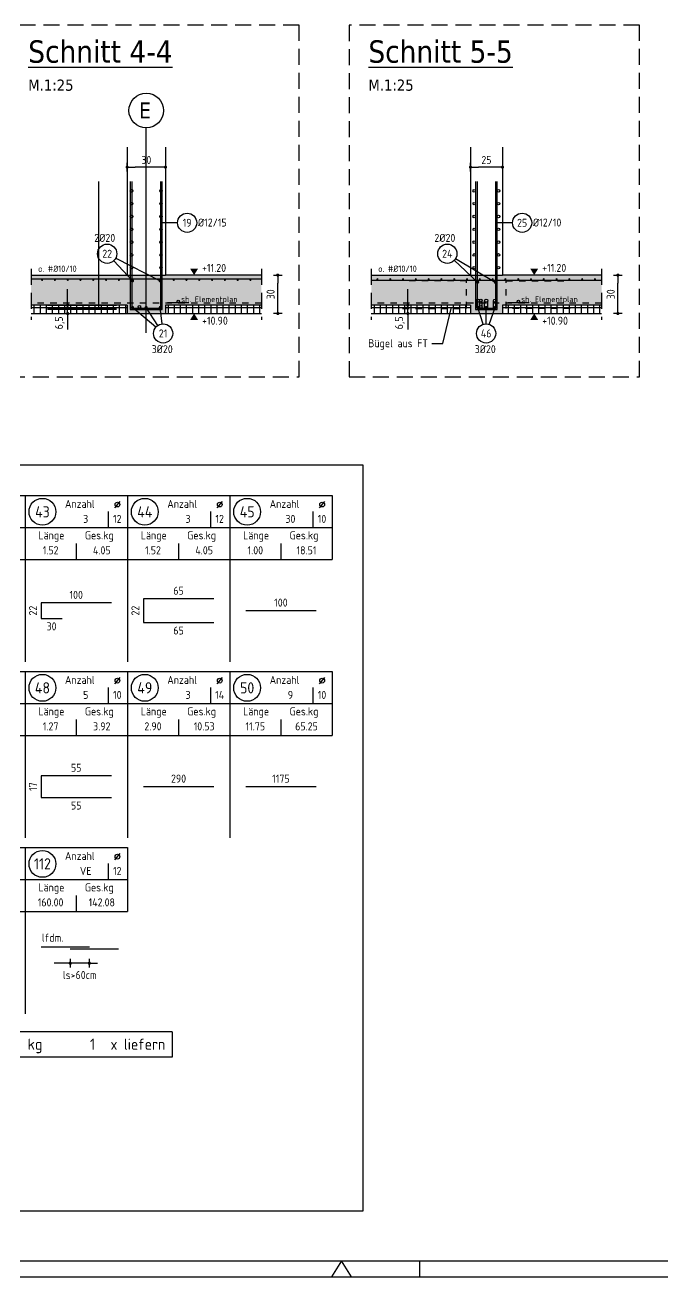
# Model space of a CAD drawing. Extents: x -10 to 101, y -7 to 49.
# Drawn here: x 24.78 to 34.75, y 0 to 19.56 of the extents above; entities that cross this region are included whole.
import ezdxf
from ezdxf.enums import TextEntityAlignment as Align

# ---------------------------------------------------------------- set-up
doc = ezdxf.new("R2010")
doc.units = 0
doc.header["$LTSCALE"] = 0.5
for name, pattern in [('AUSGEZOGEN', [1000.01, 1000, 0.01]), ('DASHED', [0.75, 0.5, -0.25]), ('HIDDEN2', [0.187, 0.125, -0.062]), ('STRICHLINIE', [0.75, 0.5, -0.25])]:
    doc.linetypes.add(name, pattern=pattern)
for name, color, linetype in [('ACHSEN', 7, 'Continuous'), ('AFU', 7, 'Continuous'), ('BETON', 7, 'Continuous'), ('DETAIL', 7, 'Continuous'), ('grau_mittel', 7, 'Continuous'), ('Halbfertigteile', 7, 'Continuous'), ('HILFE', 7, 'Continuous'), ('koten', 7, 'Continuous'), ('MASSE', 7, 'Continuous'), ('RAHMEN', 7, 'Continuous'), ('RND', 7, 'Continuous'), ('RND_BILD', 7, 'Continuous'), ('SFP_Achsen', 7, 'Continuous'), ('TEXT', 7, 'Continuous')]:
    doc.layers.add(name, color=color, linetype=linetype)
doc.layers.add('NOPLOT', color=7, linetype='Continuous', plot=False)
doc.styles.add('helv', font='tahoma.ttf')
doc.styles.add('txt', font='isocp.shx')
doc.linetypes.add('AFU_50K', pattern='A,0.15,["/",Standard,S=0.2,R=0,X=-0.01,Y=-0.1],0.07,["/",Standard,S=0.2,R=0,X=-0.01,Y=-0.1],0.15', length=0.37)
doc.dimstyles.new('DOT_I', dxfattribs={"dimscale": 0.5, "dimtxt": 0.25, "dimasz": 0.25, "dimexe": 0.1, "dimexo": 0.3, "dimgap": 0.1, "dimtad": 1, "dimdec": 3, "dimzin": 3, "dimtxsty": 'txt', "dimblk": 'DOT', "dimblk1": 'DOT', "dimblk2": 'DOT', "dimsah": 1, "dimcen": 0.1, "dimse1": 1, "dimse2": 1, "dimazin": 0, "dimtfac": 1, "dimtdec": 4, "dimtix": 1, "dimtmove": 2, "dimatfit": 3, "dimfxl": 0, "dimtvp": 1, "dimtolj": 1, "dimtzin": 0, "dimarcsym": 0})

# ---------------------------------------------------------------- blocks, each defined once
blk = doc.blocks.new('DINA0')
at = {"color": 7, "linetype": 'Continuous'}
for p, q in [((59.45, 0.5), (59.14, 0)), ((59.76, 0), (59.45, 0.5))]:
    blk.add_line(p, q, dxfattribs=at)
at = {"layer": 'RAHMEN', "color": 5}
blk.add_line((2, 0.5), (118.4, 0.5), dxfattribs=at)
at = {"layer": 'RAHMEN', "color": 7}
blk.add_line((61.9, 0), (61.9, 0.5), dxfattribs=at)
at = {"layer": 'RAHMEN'}
blk.add_line((0, 0), (118.9, 0), dxfattribs=at)
blk = doc.blocks.new('RND_HIN')
at = {"layer": 'RND', "color": 7, "linetype": 'Continuous'}
blk.add_circle((0, 0), 0.3, dxfattribs=at)
at = {"layer": 'RND', "color": 7, "linetype": 'Continuous', "style": 'txt'}
blk.add_attdef('POSI', text='', height=0.25, dxfattribs=at).set_placement((0, 0), align=Align.MIDDLE)
blk = doc.blocks.new('okrd_u')
at = {"layer": 'koten', "color": 7, "linetype": 'Continuous'}
blk.add_solid([(-0.125, -0.202), (0.125, -0.202), (0, 0)], dxfattribs=at)
at = {"layer": 'koten', "style": 'txt'}
blk.add_attdef('OKRD', (0.25, -0.35), '', height=0.25, dxfattribs=at)
blk = doc.blocks.new('okrd_o')
at = {"layer": 'koten', "color": 7, "linetype": 'Continuous'}
blk.add_solid([(-0.125, 0.202), (0.125, 0.202), (0, 0)], dxfattribs=at)
at = {"layer": 'koten', "style": 'txt'}
blk.add_attdef('OKRD', (0.25, 0.1), '', height=0.25, dxfattribs=at)
blk = doc.blocks.new('DOT')
at = {"layer": 'MASSE', "color": 7, "linetype": 'Continuous'}
for p, q in [((0, 0), (-1, 0)), ((0, 0.54), (0, -0.54))]:
    blk.add_line(p, q, dxfattribs=at)
at = {"layer": 'MASSE', "color": 7, "linetype": 'Continuous', "const_width": 0.2}
blk.add_lwpolyline([(-0.1, 0, 1), (0.1, 0, 1)], format="xyb", close=True, dxfattribs=at)
blk = doc.blocks.new('*D149')
at = {"layer": 'Defpoints', "color": 0, "linetype": 'AUSGEZOGEN', "transparency": 16777216}
for p in [(28.729, 15.651), (28.729, 15.651), (28.729, 15.051)]:
    blk.add_point(p, dxfattribs=at)
at = {"layer": 'MASSE', "color": 0, "linetype": 'AUSGEZOGEN', "lineweight": -2, "transparency": 16777216}
blk.add_line((28.729, 15.176), (28.729, 15.526), dxfattribs=at)
at = {"layer": 'MASSE', "color": 0, "linetype": 'AUSGEZOGEN', "lineweight": -2, "transparency": 16777216, "xscale": 0.125, "yscale": 0.125, "zscale": 0.125}
for p, rotation in [((28.729, 15.651), 90), ((28.729, 15.051), 270)]:
    blk.add_blockref('DOT', p, dxfattribs=dict(at, rotation=rotation))
at = {"layer": 'MASSE', "color": 0, "linetype": 'AUSGEZOGEN', "transparency": 16777216, "insert": (28.617, 15.351), "char_height": 0.125, "attachment_point": 5, "rotation": 90, "style": 'txt'}
blk.add_mtext('\\A1;30', dxfattribs=at)
blk = doc.blocks.new('*D150')
at = {"layer": 'Defpoints', "color": 0, "linetype": 'AUSGEZOGEN', "transparency": 16777216}
for p in [(26.374, 17.337), (26.374, 17.337), (26.974, 17.337)]:
    blk.add_point(p, dxfattribs=at)
at = {"layer": 'MASSE', "color": 0, "linetype": 'AUSGEZOGEN', "lineweight": -2, "transparency": 16777216}
blk.add_line((26.849, 17.337), (26.499, 17.337), dxfattribs=at)
at = {"layer": 'MASSE', "color": 0, "linetype": 'AUSGEZOGEN', "lineweight": -2, "transparency": 16777216, "xscale": 0.125, "yscale": 0.125, "zscale": 0.125, "rotation": 180}
blk.add_blockref('DOT', (26.374, 17.337), dxfattribs=at)
at = {"layer": 'MASSE', "color": 0, "linetype": 'AUSGEZOGEN', "lineweight": -2, "transparency": 16777216, "xscale": 0.125, "yscale": 0.125, "zscale": 0.125}
blk.add_blockref('DOT', (26.974, 17.337), dxfattribs=at)
at = {"layer": 'MASSE', "color": 0, "linetype": 'AUSGEZOGEN', "transparency": 16777216, "insert": (26.674, 17.45), "char_height": 0.125, "attachment_point": 5, "style": 'txt'}
blk.add_mtext('\\A1;30', dxfattribs=at)
blk = doc.blocks.new('*D160')
at = {"layer": 'Defpoints', "color": 0, "linetype": 'AUSGEZOGEN', "transparency": 16777216}
for p in [(25.444, 15.181), (25.444, 15.181), (25.444, 15.051)]:
    blk.add_point(p, dxfattribs=at)
at = {"layer": 'MASSE', "color": 0, "linetype": 'AUSGEZOGEN', "lineweight": -2, "transparency": 16777216}
for p, q in [((25.444, 15.306), (25.444, 15.431)), ((25.444, 15.051), (25.444, 15.181)), ((25.444, 14.926), (25.444, 14.801))]:
    blk.add_line(p, q, dxfattribs=at)
at = {"layer": 'MASSE', "color": 0, "linetype": 'AUSGEZOGEN', "lineweight": -2, "transparency": 16777216, "xscale": 0.125, "yscale": 0.125, "zscale": 0.125}
for p, rotation in [((25.444, 15.181), 270), ((25.444, 15.051), 90)]:
    blk.add_blockref('DOT', p, dxfattribs=dict(at, rotation=rotation))
at = {"layer": 'MASSE', "color": 0, "linetype": 'AUSGEZOGEN', "transparency": 16777216, "insert": (25.322, 14.905), "char_height": 0.125, "attachment_point": 5, "rotation": 90, "style": 'txt'}
blk.add_mtext('\\A1;6,5', dxfattribs=at)
blk = doc.blocks.new('RND_LIS2')
at = {"layer": 'RND', "color": 3, "linetype": 'Continuous'}
for p, q in [((0, 0), (0, -5.2)), ((0, 0), (3.2, 0)), ((3.2, 0), (3.2, -2)), ((2.6, -0.503), (2.6, -1)), ((0, -1), (3.2, -1)), ((1.6, -1.503), (1.6, -2)), ((0, -2), (3.2, -2))]:
    blk.add_line(p, q, dxfattribs=at)
at = {"layer": 'RND', "color": 7, "linetype": 'Continuous'}
blk.add_line((2.805, -0.39), (2.973, -0.186), dxfattribs=at)
at = {"layer": 'RND', "color": 1, "linetype": 'Continuous'}
blk.add_circle((0.545, -0.513), 0.42, dxfattribs=at)
at = {"layer": 'RND', "color": 7, "linetype": 'Continuous'}
blk.add_circle((2.889, -0.288), 0.075, dxfattribs=at)
at = {"layer": 'RND', "color": 7, "linetype": 'Continuous', "style": 'txt'}
for s, p in [('Anzahl', (1.249, -0.391)), ('Länge', (0.42, -1.373)), ('Ges.kg', (1.872, -1.373))]:
    blk.add_text(s, height=0.25, dxfattribs=at).set_placement(p)
at = {"layer": 'RND', "color": 1, "linetype": 'Continuous', "style": 'txt'}
blk.add_attdef('POS1', text='', height=0.35, dxfattribs=at).set_placement((0.545, -0.513), align=Align.MIDDLE)
at = {"layer": 'RND', "color": 7, "linetype": 'Continuous', "style": 'txt'}
for tag, p in [('STK1', (1.897, -0.859)), ('DS1', (2.885, -0.859)), ('LANG1', (0.8, -1.841)), ('GEW', (2.4, -1.841))]:
    blk.add_attdef(tag, text='', height=0.25, dxfattribs=at).set_placement(p, align=Align.CENTER)
blk = doc.blocks.new('*D191')
at = {"layer": 'Defpoints', "color": 0, "linetype": 'AUSGEZOGEN', "transparency": 16777216}
for p in [(34.046, 15.651), (34.046, 15.651), (34.046, 15.051)]:
    blk.add_point(p, dxfattribs=at)
at = {"layer": 'MASSE', "color": 0, "linetype": 'AUSGEZOGEN', "lineweight": -2, "transparency": 16777216}
blk.add_line((34.046, 15.176), (34.046, 15.526), dxfattribs=at)
at = {"layer": 'MASSE', "color": 0, "linetype": 'AUSGEZOGEN', "lineweight": -2, "transparency": 16777216, "xscale": 0.125, "yscale": 0.125, "zscale": 0.125}
for p, rotation in [((34.046, 15.651), 90), ((34.046, 15.051), 270)]:
    blk.add_blockref('DOT', p, dxfattribs=dict(at, rotation=rotation))
at = {"layer": 'MASSE', "color": 0, "linetype": 'AUSGEZOGEN', "transparency": 16777216, "insert": (33.934, 15.351), "char_height": 0.125, "attachment_point": 5, "rotation": 90, "style": 'txt'}
blk.add_mtext('\\A1;30', dxfattribs=at)
blk = doc.blocks.new('*D192')
at = {"layer": 'Defpoints', "color": 0, "linetype": 'AUSGEZOGEN', "transparency": 16777216}
for p in [(30.761, 15.181), (30.761, 15.181), (30.761, 15.051)]:
    blk.add_point(p, dxfattribs=at)
at = {"layer": 'MASSE', "color": 0, "linetype": 'AUSGEZOGEN', "lineweight": -2, "transparency": 16777216}
for p, q in [((30.761, 15.306), (30.761, 15.431)), ((30.761, 15.051), (30.761, 15.181)), ((30.761, 14.926), (30.761, 14.801))]:
    blk.add_line(p, q, dxfattribs=at)
at = {"layer": 'MASSE', "color": 0, "linetype": 'AUSGEZOGEN', "lineweight": -2, "transparency": 16777216, "xscale": 0.125, "yscale": 0.125, "zscale": 0.125}
for p, rotation in [((30.761, 15.181), 270), ((30.761, 15.051), 90)]:
    blk.add_blockref('DOT', p, dxfattribs=dict(at, rotation=rotation))
at = {"layer": 'MASSE', "color": 0, "linetype": 'AUSGEZOGEN', "transparency": 16777216, "insert": (30.639, 14.905), "char_height": 0.125, "attachment_point": 5, "rotation": 90, "style": 'txt'}
blk.add_mtext('\\A1;6,5', dxfattribs=at)
blk = doc.blocks.new('*D193')
at = {"layer": 'Defpoints', "color": 0, "linetype": 'AUSGEZOGEN', "transparency": 16777216}
for p in [(31.741, 17.337), (31.741, 17.337), (32.241, 17.337)]:
    blk.add_point(p, dxfattribs=at)
at = {"layer": 'MASSE', "color": 0, "linetype": 'AUSGEZOGEN', "lineweight": -2, "transparency": 16777216}
blk.add_line((32.116, 17.337), (31.866, 17.337), dxfattribs=at)
at = {"layer": 'MASSE', "color": 0, "linetype": 'AUSGEZOGEN', "lineweight": -2, "transparency": 16777216, "xscale": 0.125, "yscale": 0.125, "zscale": 0.125, "rotation": 180}
blk.add_blockref('DOT', (31.741, 17.337), dxfattribs=at)
at = {"layer": 'MASSE', "color": 0, "linetype": 'AUSGEZOGEN', "lineweight": -2, "transparency": 16777216, "xscale": 0.125, "yscale": 0.125, "zscale": 0.125}
blk.add_blockref('DOT', (32.241, 17.337), dxfattribs=at)
at = {"layer": 'MASSE', "color": 0, "linetype": 'AUSGEZOGEN', "transparency": 16777216, "insert": (31.991, 17.45), "char_height": 0.125, "attachment_point": 5, "style": 'txt'}
blk.add_mtext('\\A1;25', dxfattribs=at)
blk = doc.blocks.new('RND_SUM')
at = {"layer": 'RND', "color": 5, "linetype": 'Continuous'}
for p, q in [((0, 0), (0, 0.8)), ((11, 0.8), (0, 0.8)), ((11, 0.8), (11, 0)), ((11, 0), (0, 0))]:
    blk.add_line(p, q, dxfattribs=at)
at = {"layer": 'RND', "color": 1, "linetype": 'Continuous', "style": 'txt'}
for s, p in [('Rundstahl', (0.292, 0.235)), ('kg', (6.483, 0.235))]:
    blk.add_text(s, height=0.35, dxfattribs=at).set_placement(p)
blk.add_text('x liefern', height=0.35, dxfattribs=at).set_placement((10.784, 0.235), align=Align.RIGHT)
for tag, p in [('RND-S', (6.203, 0.235)), ('RND-Z', (8.59, 0.235))]:
    blk.add_attdef(tag, text='', height=0.35, dxfattribs=at).set_placement(p, align=Align.RIGHT)

msp = doc.modelspace()

# ---------------------------------------------------------------- hatches: boundary and pattern name
at = {"layer": 'grau_mittel'}
for points in [[(24.8736, 15.1813), (26.3736, 15.1813), (26.3736, 15.0513), (26.9736, 15.0513), (26.9736, 15.1813), (28.4736, 15.1813), (28.4736, 15.6513), (26.9736, 15.6513), (26.3736, 15.6513), (24.8736, 15.6513)], [(30.1905, 15.1813), (31.7405, 15.1813), (31.7405, 15.0513), (32.2405, 15.0513), (32.2405, 15.1813), (33.7905, 15.1813), (33.7905, 15.6513), (32.2905, 15.6513), (31.6905, 15.6513), (30.1905, 15.6513)]]:
    msp.add_hatch(color=61, dxfattribs=at).paths.add_polyline_path(points)
at = {"layer": 'Halbfertigteile', "linetype": 'AUSGEZOGEN', "transparency": 33554687}
h = msp.add_hatch(dxfattribs=at)
h.set_pattern_fill('ANSI37', color=171, scale=0.03, angle=135, style=0)
h.set_pattern_definition([(180, (-2.41346, 1e-14), (-7e-18, -0.09525), []), (270, (-2.41346, 1e-14), (0.09525, -2e-17), [])])
h.paths.add_polyline_path([(26.3736, 15.1813), (24.8736, 15.1813), (24.8736, 15.0513), (26.3736, 15.0513)])
h.paths.add_polyline_path([(28.4736, 15.1813), (26.9736, 15.1813), (26.9736, 15.0513), (28.4736, 15.0513)])
h = msp.add_hatch(dxfattribs=at)
h.set_pattern_fill('ANSI37', color=171, scale=0.03, angle=135, style=0)
h.set_pattern_definition([(180, (2.90341, 1e-14), (-7e-18, -0.09525), []), (270, (2.90341, 1e-14), (0.09525, -2e-17), [])])
h.paths.add_polyline_path([(31.7405, 15.1813), (30.1905, 15.1813), (30.1905, 15.0513), (31.7405, 15.0513)])
h.paths.add_polyline_path([(33.7905, 15.1813), (32.2405, 15.1813), (32.2405, 15.0513), (33.7905, 15.0513)])

# ---------------------------------------------------------------- linework, layer by layer
at = {"layer": 'ACHSEN', "color": 140, "linetype": 'AUSGEZOGEN'}
msp.add_line((26.6736, 14.7513), (26.6736, 17.9513), dxfattribs=at)
at = {"layer": 'AFU', "color": 8, "linetype": 'AFU_50K'}
for p, q in [((26.3736, 15.6513), (26.9736, 15.6513)), ((31.7405, 15.6513), (32.2405, 15.6513))]:
    msp.add_line(p, q, dxfattribs=at)
at = {"layer": 'BETON', "color": 6, "linetype": 'AUSGEZOGEN'}
for p, q in [((26.3736, 17.6513), (26.3736, 15.6513)), ((26.9736, 17.6513), (26.9736, 15.6513)), ((31.7405, 17.6513), (31.7405, 15.6513)), ((32.2405, 17.6513), (32.2405, 15.6513)), ((24.8736, 15.6513), (26.3736, 15.6513)), ((28.4736, 15.6513), (26.9736, 15.6513)), ((30.1905, 15.6513), (31.7405, 15.6513)), ((33.7905, 15.6513), (32.2405, 15.6513)), ((26.3736, 15.1813), (24.8736, 15.1813)), ((26.3736, 15.1813), (26.3736, 15.0513)), ((28.4736, 15.1813), (26.9736, 15.1813)), ((26.9736, 15.1813), (26.9736, 15.0513)), ((31.7405, 15.1813), (30.1905, 15.1813)), ((31.7405, 15.1813), (31.7405, 15.0513)), ((33.7905, 15.1813), (32.2405, 15.1813)), ((32.2405, 15.1813), (32.2405, 15.0513)), ((24.8736, 15.0513), (28.4736, 15.0513)), ((30.1905, 15.0513), (33.7905, 15.0513))]:
    msp.add_line(p, q, dxfattribs=at)
at = {"layer": 'DETAIL', "color": 102, "linetype": 'STRICHLINIE'}
for points in [[(24.5257, 19.5574), (24.5257, 14.0599), (29.0654, 14.0599), (29.0654, 19.5574)], [(29.8426, 19.5574), (29.8426, 14.0599), (34.3823, 14.0599), (34.3823, 19.5574)]]:
    msp.add_lwpolyline(points, close=True, dxfattribs=at)
at = {"layer": 'HILFE', "color": 102, "linetype": 'DASHED'}
for p, q in [((24.8736, 15.7513), (24.8736, 14.9513)), ((28.4736, 15.7513), (28.4736, 14.9513)), ((30.1905, 15.7513), (30.1905, 14.9513)), ((33.7905, 15.7513), (33.7905, 14.9513))]:
    msp.add_line(p, q, dxfattribs=at)
at = {"layer": 'HILFE', "color": 102, "linetype": 'AUSGEZOGEN'}
for p, q in [((31.31, 14.5845), (31.4381, 15.1313)), ((31.1377, 14.5845), (31.31, 14.5845))]:
    msp.add_line(p, q, dxfattribs=at)
at = {"layer": 'MASSE', "color": 7, "linetype": 'Continuous'}
for p, q in [((25.3598, 4.9013), (25.2348, 4.9013)), ((25.7839, 4.9013), (25.4848, 4.9013))]:
    msp.add_line(p, q, dxfattribs=at)
at = {"layer": 'NOPLOT', "color": 191, "linetype": 'AUSGEZOGEN'}
for p, q in [((25.9302, 15.1113), (25.9302, 17.1113)), ((26.208, 15.1753), (25.1305, 15.1753)), ((26.208, 15.1353), (25.1305, 15.1353)), ((26.208, 15.1113), (25.1305, 15.1113)), ((27.0066, 15.2213), (27.3407, 15.2213)), ((32.3235, 15.2213), (32.6576, 15.2213))]:
    msp.add_line(p, q, dxfattribs=at)
at = {"layer": 'NOPLOT', "color": 191, "linetype": 'Continuous'}
for p, q in [((31.8821, 15.2553), (31.8821, 15.1553)), ((31.9221, 15.1553), (31.9221, 15.2553))]:
    msp.add_line(p, q, dxfattribs=at)
for points in [[(26.4476, 17.1113), (26.4476, 15.1353), (26.8996, 15.1353), (26.8996, 17.1113)], [(31.8445, 17.1113), (31.8445, 15.1353), (32.1365, 15.1353), (32.1365, 17.1113)]]:
    msp.add_lwpolyline(points, dxfattribs=at)
for centre, radius in [((27.1737, 15.2413), 0.02), ((31.9021, 15.2553), 0.02), ((32.4906, 15.2413), 0.02), ((25.9302, 15.1233), 0.012), ((26.5662, 15.1553), 0.02), ((31.9021, 15.1553), 0.02)]:
    msp.add_circle(centre, radius, dxfattribs=at)
at = {"layer": 'RND', "color": 102, "linetype": 'AUSGEZOGEN'}
for p, q in [((27.1621, 16.4682), (26.9236, 16.4682)), ((32.3989, 16.4682), (32.1605, 16.4682)), ((26.1644, 15.8749), (26.4567, 15.5607)), ((26.1958, 15.9165), (26.8926, 15.5607)), ((31.4886, 15.8823), (31.8534, 15.5411)), ((31.5082, 15.9084), (32.1293, 15.5411)), ((26.8216, 14.8365), (26.4567, 15.1442)), ((26.8539, 14.8651), (26.6706, 15.1442)), ((26.9202, 14.8889), (26.8926, 15.1442)), ((31.9399, 14.8826), (31.8557, 15.1442)), ((31.9865, 14.8898), (31.9875, 15.1442)), ((32.0348, 14.8816), (32.1255, 15.1442))]:
    msp.add_line(p, q, dxfattribs=at)
at = {"layer": 'RND', "color": 7, "linetype": 'HIDDEN2'}
for p, q in [((28.4736, 15.2107), (24.8736, 15.2107)), ((33.7905, 15.2107), (30.1905, 15.2107))]:
    msp.add_line(p, q, dxfattribs=at)
at = {"layer": 'RND', "color": 7, "linetype": 'AUSGEZOGEN'}
for p, q in [((31.8307, 15.1442), (31.8307, 15.2506)), ((31.8807, 15.1442), (31.8807, 15.2506)), ((31.9625, 15.1447), (31.9625, 15.2512)), ((32.0125, 15.1447), (32.0125, 15.2512)), ((32.1005, 15.1442), (32.1005, 15.2506)), ((32.1505, 15.1442), (32.1505, 15.2506))]:
    msp.add_line(p, q, dxfattribs=at)
at = {"layer": 'RND', "color": 1, "linetype": 'AUSGEZOGEN'}
for points in [[(26.4236, 17.1113), (26.4236, 15.1113), (26.9236, 15.1113), (26.9236, 17.1113)], [(31.8205, 17.1113), (31.8205, 15.1113), (32.1605, 15.1113), (32.1605, 17.1113)], [(24.8736, 15.5913), (28.4736, 15.5913)], [(30.1905, 15.5713), (33.7905, 15.5713)]]:
    msp.add_lwpolyline(points, dxfattribs=at)
at = {"layer": 'RND', "color": 7, "linetype": 'AUSGEZOGEN'}
for points, const_width in [([(25.0371, 15.5753, 1), (25.0531, 15.5753, 1)], 0.016), ([(25.2371, 15.5753, 1), (25.2531, 15.5753, 1)], 0.016), ([(25.4371, 15.5753, 1), (25.4531, 15.5753, 1)], 0.016), ([(25.6371, 15.5753, 1), (25.6531, 15.5753, 1)], 0.016), ([(25.8371, 15.5753, 1), (25.8531, 15.5753, 1)], 0.016), ([(26.0371, 15.5753, 1), (26.0531, 15.5753, 1)], 0.016), ([(26.2371, 15.5753, 1), (26.2531, 15.5753, 1)], 0.016), ([(26.4442, 15.5607, 1), (26.4692, 15.5607, 1)], 0.025), ([(26.8801, 15.5607, 1), (26.9051, 15.5607, 1)], 0.025), ([(27.1102, 15.5753, -1), (27.0942, 15.5753, -1)], 0.016), ([(27.3102, 15.5753, -1), (27.2942, 15.5753, -1)], 0.016), ([(27.5102, 15.5753, -1), (27.4942, 15.5753, -1)], 0.016), ([(27.7102, 15.5753, -1), (27.6942, 15.5753, -1)], 0.016), ([(27.9102, 15.5753, -1), (27.8942, 15.5753, -1)], 0.016), ([(28.1102, 15.5753, -1), (28.0942, 15.5753, -1)], 0.016), ([(28.3102, 15.5753, -1), (28.2942, 15.5753, -1)], 0.016), ([(30.2795, 15.5873, -1), (30.2955, 15.5873, -1)], 0.016), ([(30.4795, 15.5873, -1), (30.4955, 15.5873, -1)], 0.016), ([(30.6795, 15.5873, -1), (30.6955, 15.5873, -1)], 0.016), ([(30.8795, 15.5873, -1), (30.8955, 15.5873, -1)], 0.016), ([(31.0795, 15.5873, -1), (31.0955, 15.5873, -1)], 0.016), ([(31.2795, 15.5873, -1), (31.2955, 15.5873, -1)], 0.016), ([(31.4795, 15.5873, -1), (31.4955, 15.5873, -1)], 0.016), ([(31.6795, 15.5873, -1), (31.6955, 15.5873, -1)], 0.016), ([(31.8409, 15.5411, 1), (31.8659, 15.5411, 1)], 0.025), ([(31.8795, 15.5873, -1), (31.8955, 15.5873, -1)], 0.016), ([(32.0795, 15.5873, -1), (32.0955, 15.5873, -1)], 0.016), ([(32.1168, 15.5411, 1), (32.1418, 15.5411, 1)], 0.025), ([(32.2795, 15.5873, -1), (32.2955, 15.5873, -1)], 0.016), ([(32.4795, 15.5873, -1), (32.4955, 15.5873, -1)], 0.016), ([(32.6795, 15.5873, -1), (32.6955, 15.5873, -1)], 0.016), ([(32.8795, 15.5873, -1), (32.8955, 15.5873, -1)], 0.016), ([(33.0795, 15.5873, -1), (33.0955, 15.5873, -1)], 0.016), ([(33.2795, 15.5873, -1), (33.2955, 15.5873, -1)], 0.016), ([(33.4795, 15.5873, -1), (33.4955, 15.5873, -1)], 0.016), ([(33.6795, 15.5873, -1), (33.6955, 15.5873, -1)], 0.016), ([(26.4442, 15.1442, 1), (26.4692, 15.1442, 1)], 0.025), ([(26.6581, 15.1442, 1), (26.6831, 15.1442, 1)], 0.025), ([(26.8801, 15.1442, 1), (26.9051, 15.1442, 1)], 0.025), ([(31.8432, 15.1442, 1), (31.8682, 15.1442, 1)], 0.025), ([(31.975, 15.1442, 1), (32, 15.1442, 1)], 0.025), ([(32.113, 15.1442, 1), (32.138, 15.1442, 1)], 0.025)]:
    msp.add_lwpolyline(points, format="xyb", close=True, dxfattribs=dict(at, const_width=const_width))
at = {"layer": 'RND', "color": 102, "linetype": 'HIDDEN2'}
for points in [[(30.6805, 15.1313), (31.6805, 15.1313), (31.6805, 15.5613), (30.6805, 15.5613)], [(33.3005, 15.1313), (32.3005, 15.1313), (32.3005, 15.5613), (33.3005, 15.5613)]]:
    msp.add_lwpolyline(points, dxfattribs=at)
at = {"layer": 'RND', "color": 7, "linetype": 'AUSGEZOGEN'}
for centre, radius in [((26.4436, 16.9663), 0.02), ((26.9036, 16.9663), 0.02), ((31.8005, 16.9663), 0.02), ((32.1805, 16.9663), 0.02), ((26.4436, 16.7663), 0.02), ((26.9036, 16.7663), 0.02), ((31.8005, 16.7663), 0.02), ((32.1805, 16.7663), 0.02), ((26.4436, 16.5663), 0.02), ((26.9036, 16.5663), 0.02), ((31.8005, 16.5663), 0.02), ((32.1805, 16.5663), 0.02), ((26.4436, 16.3663), 0.02), ((26.9036, 16.3663), 0.02), ((31.8005, 16.3663), 0.02), ((32.1805, 16.3663), 0.02), ((26.4436, 16.1663), 0.02), ((26.9036, 16.1663), 0.02), ((31.8005, 16.1663), 0.02), ((32.1805, 16.1663), 0.02), ((26.4436, 15.9663), 0.02), ((26.9036, 15.9663), 0.02), ((31.8005, 15.9663), 0.02), ((32.1805, 15.9663), 0.02), ((26.4436, 15.7663), 0.02), ((26.9036, 15.7663), 0.02), ((31.8005, 15.7663), 0.02), ((32.1805, 15.7663), 0.02), ((31.8557, 15.2506), 0.025), ((31.9875, 15.2512), 0.025), ((32.1255, 15.2506), 0.025)]:
    msp.add_circle(centre, radius, dxfattribs=at)
at = {"layer": 'RND_BILD', "color": 1, "linetype": 'AUSGEZOGEN'}
for points in [[(27.728, 10.5959), (26.628, 10.5959), (26.628, 10.2236), (27.728, 10.2236)], [(26.128, 10.5308), (25.028, 10.5308), (25.028, 10.2888), (25.358, 10.2888)], [(28.228, 10.4098), (29.328, 10.4098)], [(26.128, 7.8298), (25.028, 7.8298), (25.028, 7.4898), (26.128, 7.4898)], [(26.628, 7.6598), (27.728, 7.6598)], [(28.228, 7.6598), (29.328, 7.6598)]]:
    msp.add_lwpolyline(points, dxfattribs=at)
at = {"layer": 'RND_BILD', "color": 1, "linetype": 'Continuous'}
for points in [[(25.0278, 5.1554), (25.7839, 5.1554)], [(25.4848, 5.1278), (26.2409, 5.1278)]]:
    msp.add_lwpolyline(points, dxfattribs=at)
at = {"layer": 'SFP_Achsen', "color": 7, "linetype": 'AUSGEZOGEN'}
msp.add_circle((26.6736, 18.2218), 0.2705, dxfattribs=at)
at = {"layer": 'TEXT', "color": 1, "linetype": 'AUSGEZOGEN'}
msp.add_lwpolyline([(4.5874, 12.6847), (30.0605, 12.6847), (30.0605, 1.0281), (4.5874, 1.0281)], close=True, dxfattribs=at)

# ---------------------------------------------------------------- block references
at = {"xscale": 0.5, "yscale": 0.5, "zscale": 0.5}
msp.add_blockref('DINA0', (0, 0), dxfattribs=at)
at = {"layer": 'koten', "color": 7, "linetype": 'AUSGEZOGEN', "xscale": 0.5, "yscale": 0.5, "zscale": 0.5}
for name, p, values in [('okrd_o', (27.4211, 15.6513), {'OKRD': '+11.20'}), ('okrd_o', (32.7379, 15.6513), {'OKRD': '+11.20'}), ('okrd_u', (27.4211, 15.0513), {'OKRD': '+10.90'}), ('okrd_u', (32.7379, 15.0513), {'OKRD': '+10.90'})]:
    msp.add_blockref(name, p, dxfattribs=at).add_auto_attribs(values)
at = {"layer": 'MASSE', "color": 7, "linetype": 'Continuous', "xscale": 0.125, "yscale": 0.125, "zscale": 0.125}
msp.add_blockref('DOT', (25.4848, 4.9013), dxfattribs=at)
at = {"layer": 'MASSE', "color": 7, "linetype": 'Continuous', "xscale": 0.125, "yscale": 0.125, "zscale": 0.125, "rotation": 180}
msp.add_blockref('DOT', (25.7839, 4.9013), dxfattribs=at)
at = {"layer": 'RND', "color": 7, "linetype": 'AUSGEZOGEN', "xscale": 0.5, "yscale": 0.5, "zscale": 0.5}
for p, values in [((27.3121, 16.4682), {'POSI': '19'}), ((32.5489, 16.4682), {'POSI': '25'}), ((26.0622, 15.9848), {'POSI': '22'}), ((31.3791, 15.9848), {'POSI': '24'}), ((26.9363, 14.7398), {'POSI': '21'}), ((31.9859, 14.7398), {'POSI': '46'})]:
    msp.add_blockref('RND_HIN', p, dxfattribs=at).add_auto_attribs(values)
at = {"layer": 'RND_BILD', "color": 7, "linetype": 'AUSGEZOGEN', "xscale": 0.5, "yscale": 0.5, "zscale": 0.5}
for name, p, values in [('RND_LIS2', (23.178, 12.2098), {'POS1': '42', 'STK1': '11', 'DS1': '10', 'LANG1': '1.74', 'GEW': '11.81'}), ('RND_LIS2', (24.778, 12.2098), {'POS1': '43', 'STK1': '3', 'DS1': '12', 'LANG1': '1.52', 'GEW': '4.05'}), ('RND_LIS2', (26.378, 12.2098), {'POS1': '44', 'STK1': '3', 'DS1': '12', 'LANG1': '1.52', 'GEW': '4.05'}), ('RND_LIS2', (27.978, 12.2098), {'POS1': '45', 'STK1': '30', 'DS1': '10', 'LANG1': '1.00', 'GEW': '18.51'}), ('RND_LIS2', (23.178, 9.4598), {'POS1': '47', 'STK1': '417', 'DS1': '10', 'LANG1': '1.45', 'GEW': '373.07'}), ('RND_LIS2', (24.778, 9.4598), {'POS1': '48', 'STK1': '5', 'DS1': '10', 'LANG1': '1.27', 'GEW': '3.92'}), ('RND_LIS2', (26.378, 9.4598), {'POS1': '49', 'STK1': '3', 'DS1': '14', 'LANG1': '2.90', 'GEW': '10.53'}), ('RND_LIS2', (27.978, 9.4598), {'POS1': '50', 'STK1': '9', 'DS1': '10', 'LANG1': '11.75', 'GEW': '65.25'}), ('RND_LIS2', (23.178, 6.7098), {'POS1': '52', 'STK1': '106', 'DS1': '12', 'LANG1': '1.66', 'GEW': '156.25'}), ('RND_LIS2', (24.778, 6.7098), {'POS1': '112', 'STK1': 'VE', 'DS1': '12', 'LANG1': '160.00', 'GEW': '142.08'}), ('RND_SUM', (21.578, 3.4311), {'RND-S': '2297.53', 'RND-Z': '1'})]:
    msp.add_blockref(name, p, dxfattribs=at).add_auto_attribs(values)

# ---------------------------------------------------------------- texts
at = {"layer": 'MASSE', "color": 7, "linetype": 'Continuous', "insert": (25.6344, 4.7171), "char_height": 0.125, "attachment_point": 5, "style": 'txt'}
msp.add_mtext('ls>60cm', dxfattribs=at)
at = {"layer": 'RND_BILD', "color": 7, "linetype": 'AUSGEZOGEN', "style": 'txt'}
for s, p in [('65', (27.178, 10.7209)), ('100', (25.578, 10.6558)), ('100', (28.778, 10.5348)), ('30', (25.193, 10.1638)), ('65', (27.178, 10.0986)), ('55', (25.578, 7.9548)), ('290', (27.178, 7.7848)), ('1175', (28.778, 7.7848)), ('55', (25.578, 7.3648))]:
    msp.add_text(s, height=0.125, dxfattribs=at).set_placement(p, align=Align.MIDDLE)
for s, p in [('22', (24.903, 10.4098)), ('22', (26.503, 10.4098)), ('17', (24.903, 7.6598))]:
    msp.add_text(s, height=0.125, rotation=90, dxfattribs=at).set_placement(p, align=Align.MIDDLE)
at = {"layer": 'SFP_Achsen', "color": 6, "linetype": 'AUSGEZOGEN', "style": 'helv'}
msp.add_text('E', height=0.25, dxfattribs=at).set_placement((26.5596, 18.0974))
at = {"layer": 'TEXT', "color": 5, "linetype": 'AUSGEZOGEN', "style": 'helv'}
for s, p in [('%%USchnitt 4-4', (24.8287, 18.9686)), ('%%USchnitt 5-5', (30.1456, 18.9686))]:
    msp.add_text(s, height=0.35, dxfattribs=at).set_placement(p)
at = {"layer": 'TEXT', "color": 1, "linetype": 'AUSGEZOGEN', "style": 'helv'}
for p in [(24.8287, 18.5311), (30.1456, 18.5311)]:
    msp.add_text('M.1:25', height=0.175, dxfattribs=at).set_placement(p)
at = {"layer": 'TEXT', "color": 7, "linetype": 'AUSGEZOGEN', "style": 'txt'}
for s, height, p in [('%%C12/15', 0.125, (27.4812, 16.4094)), ('%%C12/10', 0.125, (32.7181, 16.4094)), ('2%%C20', 0.125, (25.8607, 16.1697)), ('2%%C20', 0.125, (31.1776, 16.1697)), ('o. #%%c10/10', 0.1, (24.9822, 15.7002)), ('o. #%%c10/10', 0.1, (30.299, 15.7002)), ('3%%C20', 0.125, (26.7574, 14.4315)), ('Bügel aus FT', 0.125, (30.1434, 14.5241)), ('3%%C20', 0.125, (31.807, 14.4315))]:
    msp.add_text(s, height=height, dxfattribs=at).set_placement(p)
at = {"layer": 'TEXT', "color": 102, "linetype": 'AUSGEZOGEN', "style": 'txt'}
for p in [(27.217, 15.2291), (32.5339, 15.2291)]:
    msp.add_text('sh. Elementplan', height=0.09, dxfattribs=at).set_placement(p)
at = {"layer": 'TEXT', "color": 7, "linetype": 'Continuous', "style": 'txt'}
msp.add_text('lfdm.', height=0.125, dxfattribs=at).set_placement((25.0411, 5.2375))

# ---------------------------------------------------------------- dimensions: what is measured, and where the dimension line sits
at = {"layer": 'MASSE', "color": 7, "linetype": 'AUSGEZOGEN'}
for base, p1, p2, picture, middle in [((26.3736, 17.3371), (26.9736, 17.3371), (26.3736, 17.3371), '*D150', (26.6736, 17.4496)), ((31.7405, 17.3371), (32.2405, 17.3371), (31.7405, 17.3371), '*D193', (31.9905, 17.4497))]:
    dim = msp.add_linear_dim(base=base, p1=p1, p2=p2, dimstyle='DOT_I', override={"dimdec": 0, "dimlfac": 50}, dxfattribs=at)
    dim.commit()
    dim.dimension.update_dxf_attribs({"geometry": picture, "text_midpoint": middle})
for base, p1, p2, picture, middle in [((28.7294, 15.6513), (28.7294, 15.0513), (28.7294, 15.6513), '*D149', (28.6169, 15.3513)), ((34.0463, 15.6513), (34.0463, 15.0513), (34.0463, 15.6513), '*D191', (33.9338, 15.3513))]:
    dim = msp.add_linear_dim(base=base, p1=p1, p2=p2, angle=90, dimstyle='DOT_I', override={"dimdec": 0, "dimlfac": 50}, dxfattribs=at)
    dim.commit()
    dim.dimension.update_dxf_attribs({"geometry": picture, "text_midpoint": middle})
for base, p1, p2, picture, middle in [((25.4436, 15.1813), (25.4436, 15.0513), (25.4436, 15.1813), '*D160', (25.3218, 14.905)), ((30.7605, 15.1813), (30.7605, 15.0513), (30.7605, 15.1813), '*D192', (30.6386, 14.905))]:
    dim = msp.add_linear_dim(base=base, p1=p1, p2=p2, angle=90, dimstyle='DOT_I', override={"dimdec": 1, "dimlfac": 50}, dxfattribs=at)
    dim.commit()
    dim.dimension.update_dxf_attribs({"geometry": picture, "text_midpoint": middle, "dimtype": 160})

doc.saveas('drawing.dxf')
